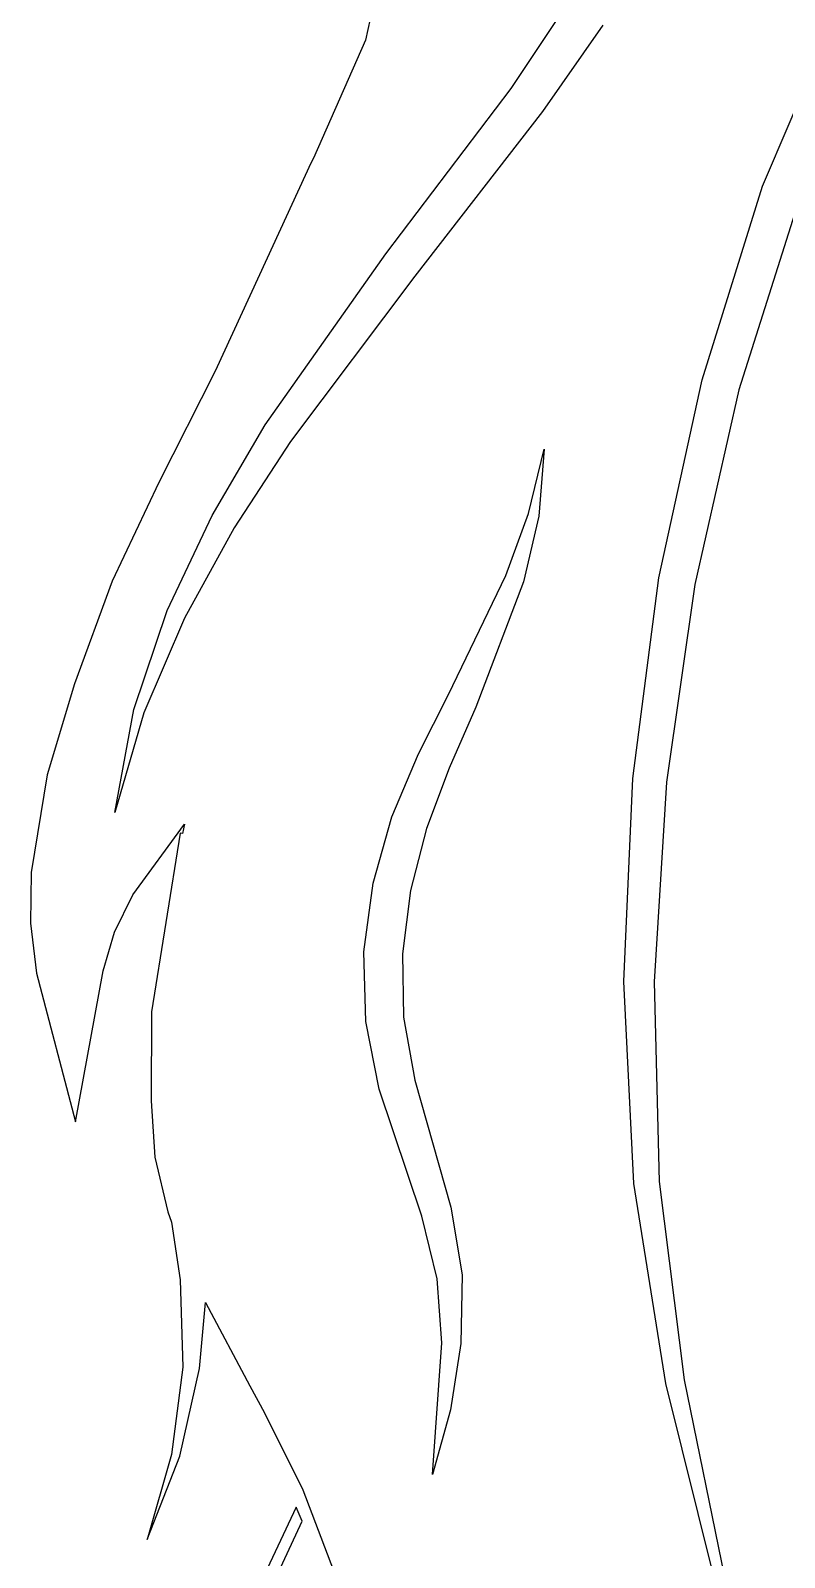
# Model space of a CAD drawing. Extents: x 0 to 103, y 0 to 357.
# Drawn here: x 3.63 to 22.79, y 214.95 to 253.74 of the extents above; entities that cross this region are included whole.
import ezdxf

# ---------------------------------------------------------------- set-up
doc = ezdxf.new("R2010")
doc.units = 0

msp = doc.modelspace()

# ---------------------------------------------------------------- linework, layer by layer
at = {"layer": 'Layer 1'}
for p, q in [((15.84696, 252.2653), (18.73839, 256.62196)), ((12.48588, 255.058234), (12.139812, 253.496207)), ((22.230651, 249.78726), (24.257132, 254.53517)), ((18.169325, 253.871863), (16.64121, 251.68056)), ((12.139812, 253.496207), (10.817452, 250.499007)), ((12.65534, 248.06685), (15.84696, 252.2653)), ((16.64121, 251.68056), (13.392189, 247.498695)), ((10.756579, 250.36971), (9.647839, 247.95451)), ((10.817452, 250.499007), (10.756579, 250.36971)), ((20.698992, 244.864583), (22.230651, 249.78726)), ((23.157244, 249.4496), (21.627184, 244.615445)), ((9.647839, 247.95451), (8.326344, 245.089975)), ((9.59735, 243.72135), (12.65534, 248.06685)), ((13.392189, 247.498695), (10.2364, 243.297)), ((8.326344, 245.089975), (6.894379, 242.25574)), ((19.597814, 239.837807), (20.698992, 244.864583)), ((21.627184, 244.615445), (20.513164, 239.66882)), ((8.247622, 241.420191), (9.59735, 243.72135)), ((10.2364, 243.297), (8.807317, 241.104356)), ((16.283046, 241.466349), (16.681487, 243.10315)), ((16.681487, 243.10315), (16.547071, 241.400343)), ((6.894379, 242.25574), (5.702254, 239.750118)), ((7.10602, 239.009), (8.247622, 241.420191)), ((15.705297, 239.899031), (16.283046, 241.466349)), ((16.547071, 241.400343), (16.1586, 239.737)), ((8.807317, 241.104356), (7.545361, 238.810401)), ((5.702254, 239.750118), (4.747409, 237.14482)), ((14.252317, 236.87675), (15.705297, 239.899031)), ((16.1586, 239.737), (14.94578, 236.54907)), ((16.1586, 239.737), (16.1586, 239.737)), ((18.932027, 234.735083), (19.597814, 239.837807)), ((20.513164, 239.66882), (19.793303, 234.643181)), ((6.255855, 236.489319), (7.10602, 239.009)), ((7.10602, 239.009), (7.10602, 239.009)), ((7.545361, 238.810401), (6.514122, 236.403873)), ((4.747409, 237.14482), (4.055892, 234.830682)), ((13.486014, 235.36534), (14.252317, 236.87675)), ((5.77719, 233.87351), (6.255855, 236.489319)), ((6.514122, 236.403873), (5.77719, 233.87351)), ((14.94578, 236.54907), (14.26878, 235.00377)), ((12.809011, 233.76429), (13.486014, 235.36534)), ((4.055892, 234.830682), (3.648789, 232.35)), ((14.26878, 235.00377), (13.692164, 233.46755)), ((18.706541, 229.58456), (18.932027, 234.735083)), ((19.793303, 234.643181), (19.473654, 229.57632)), ((6.228216, 231.785847), (7.545138, 233.57522)), ((7.545138, 233.57522), (7.496314, 233.338154)), ((12.336652, 232.075829), (12.809011, 233.76429)), ((7.436403, 233.351966), (6.708166, 228.814376)), ((7.496314, 233.338154), (7.436403, 233.351966)), ((13.692164, 233.46755), (13.283578, 231.895398)), ((3.648789, 232.35), (3.631467, 231.067899)), ((12.10069, 230.33849), (12.336652, 232.075829)), ((5.763107, 230.837547), (6.228216, 231.785847)), ((13.283578, 231.895398), (13.085353, 230.28316)), ((3.631467, 231.067899), (3.782263, 229.79458)), ((5.476388, 229.85204), (5.763107, 230.837547)), ((12.153051, 228.56952), (12.10069, 230.33849)), ((13.085353, 230.28316), (13.112085, 228.676623)), ((3.782263, 229.79458), (4.77096, 226.021)), ((4.77096, 226.021), (5.476388, 229.85204)), ((18.96048, 224.446299), (18.706541, 229.58456)), ((19.473654, 229.57632), (19.602308, 224.50082)), ((6.708166, 228.814376), (6.699169, 226.551126)), ((12.490828, 226.84899), (12.153051, 228.56952)), ((13.112085, 228.676623), (13.396306, 227.078332)), ((13.396306, 227.078332), (14.310543, 223.85165)), ((6.699169, 226.551126), (6.793298, 225.123236)), ((13.576438, 223.61858), (12.490828, 226.84899)), ((6.793298, 225.123236), (7.119344, 223.729886)), ((19.771271, 219.36606), (18.96048, 224.446299)), ((19.602308, 224.50082), (20.242687, 219.4609)), ((14.310543, 223.85165), (14.601366, 222.130353)), ((7.119344, 223.729886), (7.210093, 223.470651)), ((7.210093, 223.470651), (7.436717, 222.001481)), ((13.96318, 222.032375), (13.576438, 223.61858)), ((7.436717, 222.001481), (7.497428, 219.787251)), ((14.080295, 220.40391), (13.96318, 222.032375)), ((14.601366, 222.130353), (14.564478, 220.38505)), ((7.928696, 219.748541), (8.077749, 221.426071)), ((8.077749, 221.426071), (9.201279, 219.314201)), ((13.8421, 217.054), (14.080295, 220.40391)), ((14.564478, 220.38505), (14.301996, 218.698119)), ((7.497428, 219.787251), (7.215017, 217.562623)), ((7.428528, 217.526994), (7.928696, 219.748541)), ((9.201279, 219.314201), (9.578407, 218.628684)), ((21.008501, 214.40247), (19.771271, 219.36606)), ((20.242687, 219.4609), (21.264047, 214.45085)), ((9.578407, 218.628684), (10.554025, 216.66572)), ((14.301996, 218.698119), (13.8421, 217.054)), ((7.215017, 217.562623), (6.597986, 215.406701)), ((6.597986, 215.406701), (7.428528, 217.526994)), ((10.554025, 216.66572), (11.331707, 214.616264)), ((10.383929, 216.22878), (8.71925, 212.693)), ((10.533462, 215.869401), (10.383929, 216.22878)), ((8.992812, 212.579641), (10.533462, 215.869401))]:
    msp.add_line(p, q, dxfattribs=at)

doc.saveas('drawing.dxf')
